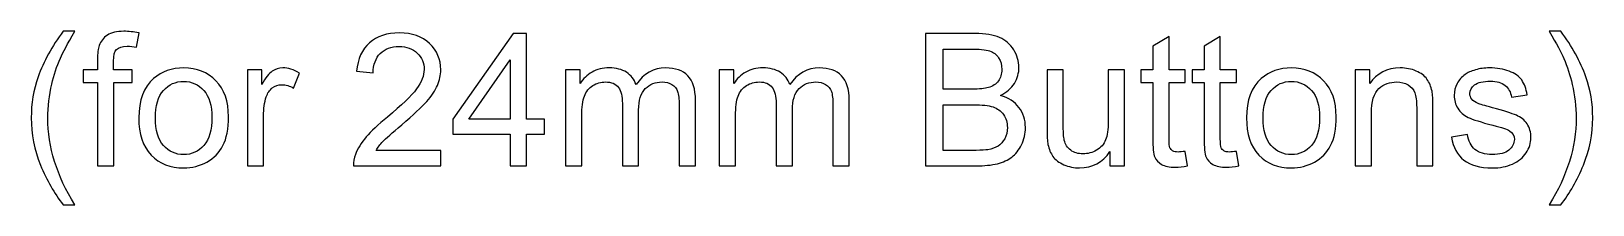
# Model space of a CAD drawing. Header units: millimetres. Extents: x 198 to 2216, y -826 to 151.
# Drawn here: x 645.9 to 860.8, y -225.5 to -201.6 of the extents above; entities that cross this region are included whole.
import ezdxf

# ---------------------------------------------------------------- set-up
doc = ezdxf.new("R2010")
doc.units = ezdxf.units.MM
doc.header["$MEASUREMENT"] = 0
doc.layers.add('Layer 1', color=7, linetype='Continuous')

msp = doc.modelspace()

# ---------------------------------------------------------------- linework, layer by layer
at = {"layer": 'Layer 1', "color": 250}
for points, knots in [([(650.2797, -225.469), (649.052, -223.9154), (648.0106, -222.0993), (647.1597, -220.0165), (646.3088, -217.9337), (645.8855, -215.7747), (645.8855, -213.5437), (645.8855, -211.5752), (646.203, -209.6914), (646.838, -207.8922), (647.5831, -205.8009), (648.7303, -203.7181), (650.2797, -201.6438), (650.2797, -201.6438), (651.8799, -201.6438), (651.8799, -201.6438), (650.8808, -203.3625), (650.2162, -204.5902), (649.8945, -205.3268), (649.3907, -206.4656), (648.9928, -207.6551), (648.7049, -208.8955), (648.3493, -210.4407), (648.1715, -211.9943), (648.1715, -213.5564), (648.1715, -217.5315), (649.4076, -221.5024), (651.8799, -225.469), (651.8799, -225.469), (650.2797, -225.469), (650.2797, -225.469)], [0, 0, 0, 0, 0.1, 0.1, 0.1, 0.2, 0.2, 0.2, 0.3, 0.3, 0.3, 0.4, 0.4, 0.4, 0.5, 0.5, 0.5, 0.6, 0.6, 0.6, 0.7, 0.7, 0.7, 0.8, 0.8, 0.8, 0.9, 0.9, 0.9, 1, 1, 1, 1]), ([(655.0041, -220.135), (655.0041, -220.135), (655.0041, -208.6796), (655.0041, -208.6796), (655.0041, -208.6796), (653.0229, -208.6796), (653.0229, -208.6796), (653.0229, -208.6796), (653.0229, -206.9524), (653.0229, -206.9524), (653.0229, -206.9524), (655.0041, -206.9524), (655.0041, -206.9524), (655.0041, -206.9524), (655.0041, -205.5554), (655.0041, -205.5554), (655.0041, -204.6706), (655.0803, -204.0145), (655.2369, -203.5869), (655.4528, -203.0112), (655.8254, -202.5413), (656.3672, -202.1814), (656.9049, -201.8216), (657.6626, -201.6438), (658.6363, -201.6438), (659.2671, -201.6438), (659.9613, -201.72), (660.7233, -201.8682), (660.7233, -201.8682), (660.3889, -203.824), (660.3889, -203.824), (659.9232, -203.7435), (659.4872, -203.7012), (659.0723, -203.7012), (658.395, -203.7012), (657.9166, -203.8451), (657.633, -204.133), (657.3536, -204.4209), (657.2139, -204.9585), (657.2139, -205.7459), (657.2139, -205.7459), (657.2139, -206.9524), (657.2139, -206.9524), (657.2139, -206.9524), (659.7793, -206.9524), (659.7793, -206.9524), (659.7793, -206.9524), (659.7793, -208.6796), (659.7793, -208.6796), (659.7793, -208.6796), (657.2393, -208.6796), (657.2393, -208.6796), (657.2393, -208.6796), (657.2393, -220.135), (657.2393, -220.135), (657.2393, -220.135), (655.0041, -220.135), (655.0041, -220.135)], [0, 0, 0, 0, 0.05263158, 0.05263158, 0.05263158, 0.10526316, 0.10526316, 0.10526316, 0.15789474, 0.15789474, 0.15789474, 0.21052632, 0.21052632, 0.21052632, 0.26315789, 0.26315789, 0.26315789, 0.31578947, 0.31578947, 0.31578947, 0.36842105, 0.36842105, 0.36842105, 0.42105263, 0.42105263, 0.42105263, 0.47368421, 0.47368421, 0.47368421, 0.52631579, 0.52631579, 0.52631579, 0.57894737, 0.57894737, 0.57894737, 0.63157895, 0.63157895, 0.63157895, 0.68421053, 0.68421053, 0.68421053, 0.73684211, 0.73684211, 0.73684211, 0.78947368, 0.78947368, 0.78947368, 0.84210526, 0.84210526, 0.84210526, 0.89473684, 0.89473684, 0.89473684, 0.94736842, 0.94736842, 0.94736842, 1, 1, 1, 1]), ([(702.2693, -218.0014), (702.2693, -218.0014), (702.2693, -220.135), (702.2693, -220.135), (702.2693, -220.135), (690.2297, -220.135), (690.2297, -220.135), (690.2128, -219.5974), (690.3017, -219.0809), (690.4922, -218.5814), (690.8012, -217.7643), (691.2965, -216.9558), (691.9781, -216.1641), (692.6596, -215.3725), (693.6333, -214.4581), (694.8991, -213.4209), (696.8676, -211.7996), (698.2053, -210.5169), (698.9038, -209.5686), (699.6065, -208.6203), (699.9579, -207.7229), (699.9579, -206.8762), (699.9579, -205.9914), (699.6404, -205.2464), (699.0054, -204.6368), (698.3704, -204.0314), (697.5407, -203.7266), (696.5204, -203.7266), (695.4409, -203.7266), (694.5773, -204.0483), (693.9296, -204.6918), (693.2819, -205.331), (692.956, -206.22), (692.9475, -207.3588), (692.9475, -207.3588), (690.6615, -207.1302), (690.6615, -207.1302), (690.8181, -205.4199), (691.4108, -204.1161), (692.4353, -203.2186), (693.464, -202.3211), (694.8398, -201.8724), (696.5712, -201.8724), (698.3154, -201.8724), (699.6997, -202.355), (700.7157, -203.3244), (701.7359, -204.2939), (702.2439, -205.4961), (702.2439, -206.927), (702.2439, -207.6551), (702.0957, -208.3706), (701.7952, -209.0733), (701.4988, -209.7803), (701.0035, -210.5211), (700.3135, -211.3), (699.6192, -212.0747), (698.472, -213.1458), (696.8718, -214.5004), (695.5298, -215.6265), (694.6662, -216.3885), (694.2852, -216.7907), (693.9042, -217.1928), (693.591, -217.595), (693.3412, -218.0014), (693.3412, -218.0014), (702.2693, -218.0014), (702.2693, -218.0014)], [0, 0, 0, 0, 0.04545455, 0.04545455, 0.04545455, 0.09090909, 0.09090909, 0.09090909, 0.13636364, 0.13636364, 0.13636364, 0.18181818, 0.18181818, 0.18181818, 0.22727273, 0.22727273, 0.22727273, 0.27272727, 0.27272727, 0.27272727, 0.31818182, 0.31818182, 0.31818182, 0.36363636, 0.36363636, 0.36363636, 0.40909091, 0.40909091, 0.40909091, 0.45454545, 0.45454545, 0.45454545, 0.5, 0.5, 0.5, 0.54545455, 0.54545455, 0.54545455, 0.59090909, 0.59090909, 0.59090909, 0.63636364, 0.63636364, 0.63636364, 0.68181818, 0.68181818, 0.68181818, 0.72727273, 0.72727273, 0.72727273, 0.77272727, 0.77272727, 0.77272727, 0.81818182, 0.81818182, 0.81818182, 0.86363636, 0.86363636, 0.86363636, 0.90909091, 0.90909091, 0.90909091, 0.95454545, 0.95454545, 0.95454545, 1, 1, 1, 1]), ([(711.8239, -220.135), (711.8239, -220.135), (711.8239, -215.7916), (711.8239, -215.7916), (711.8239, -215.7916), (703.9245, -215.7916), (703.9245, -215.7916), (703.9245, -215.7916), (703.9245, -213.7342), (703.9245, -213.7342), (703.9245, -213.7342), (712.2303, -201.9486), (712.2303, -201.9486), (712.2303, -201.9486), (714.0591, -201.9486), (714.0591, -201.9486), (714.0591, -201.9486), (714.0591, -213.7342), (714.0591, -213.7342), (714.0591, -213.7342), (716.5229, -213.7342), (716.5229, -213.7342), (716.5229, -213.7342), (716.5229, -215.7916), (716.5229, -215.7916), (716.5229, -215.7916), (714.0591, -215.7916), (714.0591, -215.7916), (714.0591, -215.7916), (714.0591, -220.135), (714.0591, -220.135), (714.0591, -220.135), (711.8239, -220.135), (711.8239, -220.135)], [0, 0, 0, 0, 0.09090909, 0.09090909, 0.09090909, 0.18181818, 0.18181818, 0.18181818, 0.27272727, 0.27272727, 0.27272727, 0.36363636, 0.36363636, 0.36363636, 0.45454545, 0.45454545, 0.45454545, 0.54545455, 0.54545455, 0.54545455, 0.63636364, 0.63636364, 0.63636364, 0.72727273, 0.72727273, 0.72727273, 0.81818182, 0.81818182, 0.81818182, 0.90909091, 0.90909091, 0.90909091, 1, 1, 1, 1]), ([(768.9739, -220.135), (768.9739, -220.135), (768.9739, -201.9486), (768.9739, -201.9486), (768.9739, -201.9486), (775.798, -201.9486), (775.798, -201.9486), (777.1866, -201.9486), (778.2999, -202.1306), (779.1424, -202.4989), (779.9806, -202.8672), (780.6367, -203.4345), (781.1109, -204.2007), (781.5892, -204.9627), (781.8263, -205.7628), (781.8263, -206.601), (781.8263, -207.3757), (781.6146, -208.1081), (781.1955, -208.7939), (780.7764, -209.4797), (780.1414, -210.0343), (779.2905, -210.4576), (780.3912, -210.7793), (781.2379, -211.3297), (781.8263, -212.1086), (782.419, -212.8833), (782.7153, -213.8019), (782.7153, -214.8603), (782.7153, -215.7154), (782.5333, -216.507), (782.1734, -217.2394), (781.8136, -217.9718), (781.3691, -218.5348), (780.8399, -218.9327), (780.3108, -219.3264), (779.6461, -219.627), (778.8503, -219.8302), (778.0502, -220.0334), (777.0723, -220.135), (775.9123, -220.135), (775.9123, -220.135), (768.9739, -220.135), (768.9739, -220.135)], [0, 0, 0, 0, 0.07142857, 0.07142857, 0.07142857, 0.14285714, 0.14285714, 0.14285714, 0.21428571, 0.21428571, 0.21428571, 0.28571429, 0.28571429, 0.28571429, 0.35714286, 0.35714286, 0.35714286, 0.42857143, 0.42857143, 0.42857143, 0.5, 0.5, 0.5, 0.57142857, 0.57142857, 0.57142857, 0.64285714, 0.64285714, 0.64285714, 0.71428571, 0.71428571, 0.71428571, 0.78571429, 0.78571429, 0.78571429, 0.85714286, 0.85714286, 0.85714286, 0.92857143, 0.92857143, 0.92857143, 1, 1, 1, 1]), ([(856.4049, -225.469), (856.4049, -225.469), (854.8047, -225.469), (854.8047, -225.469), (857.277, -221.5024), (858.5131, -217.5315), (858.5131, -213.5564), (858.5131, -212.0028), (858.3353, -210.4618), (857.9797, -208.9336), (857.7003, -207.6932), (857.3066, -206.5037), (856.8028, -205.3607), (856.4811, -204.6198), (855.8122, -203.3795), (854.8047, -201.6438), (854.8047, -201.6438), (856.4049, -201.6438), (856.4049, -201.6438), (857.9543, -203.7181), (859.1015, -205.8009), (859.8466, -207.8922), (860.4816, -209.6914), (860.7991, -211.5752), (860.7991, -213.5437), (860.7991, -215.7747), (860.3715, -217.9337), (859.5164, -220.0165), (858.6655, -222.0993), (857.6283, -223.9154), (856.4049, -225.469)], [0, 0, 0, 0, 0.1, 0.1, 0.1, 0.2, 0.2, 0.2, 0.3, 0.3, 0.3, 0.4, 0.4, 0.4, 0.5, 0.5, 0.5, 0.6, 0.6, 0.6, 0.7, 0.7, 0.7, 0.8, 0.8, 0.8, 0.9, 0.9, 0.9, 1, 1, 1, 1]), ([(771.3869, -209.594), (771.3869, -209.594), (775.3197, -209.594), (775.3197, -209.594), (776.3865, -209.594), (777.1527, -209.522), (777.6141, -209.3823), (778.228, -209.2003), (778.6894, -208.8955), (778.9984, -208.4722), (779.3075, -208.0488), (779.4641, -207.5197), (779.4641, -206.8804), (779.4641, -206.2751), (779.3202, -205.7417), (779.0281, -205.2845), (778.7402, -204.823), (778.3253, -204.5055), (777.7877, -204.3362), (777.2501, -204.1669), (776.3272, -204.0822), (775.0233, -204.0822), (775.0233, -204.0822), (771.3869, -204.0822), (771.3869, -204.0822), (771.3869, -204.0822), (771.3869, -209.594), (771.3869, -209.594)], [0, 0, 0, 0, 0.11111111, 0.11111111, 0.11111111, 0.22222222, 0.22222222, 0.22222222, 0.33333333, 0.33333333, 0.33333333, 0.44444444, 0.44444444, 0.44444444, 0.55555556, 0.55555556, 0.55555556, 0.66666667, 0.66666667, 0.66666667, 0.77777778, 0.77777778, 0.77777778, 0.88888889, 0.88888889, 0.88888889, 1, 1, 1, 1]), ([(804.7159, -218.1411), (804.7159, -218.1411), (805.0207, -220.1138), (805.0207, -220.1138), (804.3942, -220.2451), (803.8311, -220.3128), (803.3401, -220.3128), (802.5315, -220.3128), (801.905, -220.1858), (801.4562, -219.9276), (801.0117, -219.6693), (800.6985, -219.3349), (800.5164, -218.9158), (800.3344, -218.4967), (800.2455, -217.6162), (800.2455, -216.2742), (800.2455, -216.2742), (800.2455, -208.6796), (800.2455, -208.6796), (800.2455, -208.6796), (798.5945, -208.6796), (798.5945, -208.6796), (798.5945, -208.6796), (798.5945, -206.9524), (798.5945, -206.9524), (798.5945, -206.9524), (800.2455, -206.9524), (800.2455, -206.9524), (800.2455, -206.9524), (800.2455, -203.6927), (800.2455, -203.6927), (800.2455, -203.6927), (802.4807, -202.3508), (802.4807, -202.3508), (802.4807, -202.3508), (802.4807, -206.9524), (802.4807, -206.9524), (802.4807, -206.9524), (804.7159, -206.9524), (804.7159, -206.9524), (804.7159, -206.9524), (804.7159, -208.6796), (804.7159, -208.6796), (804.7159, -208.6796), (802.4807, -208.6796), (802.4807, -208.6796), (802.4807, -208.6796), (802.4807, -216.4012), (802.4807, -216.4012), (802.4807, -217.0404), (802.5188, -217.4511), (802.5992, -217.6331), (802.6754, -217.8151), (802.8024, -217.9591), (802.9802, -218.0691), (803.158, -218.175), (803.412, -218.23), (803.7422, -218.23), (803.9878, -218.23), (804.3137, -218.2004), (804.7159, -218.1411)], [0, 0, 0, 0, 0.05, 0.05, 0.05, 0.1, 0.1, 0.1, 0.15, 0.15, 0.15, 0.2, 0.2, 0.2, 0.25, 0.25, 0.25, 0.3, 0.3, 0.3, 0.35, 0.35, 0.35, 0.4, 0.4, 0.4, 0.45, 0.45, 0.45, 0.5, 0.5, 0.5, 0.55, 0.55, 0.55, 0.6, 0.6, 0.6, 0.65, 0.65, 0.65, 0.7, 0.7, 0.7, 0.75, 0.75, 0.75, 0.8, 0.8, 0.8, 0.85, 0.85, 0.85, 0.9, 0.9, 0.9, 0.95, 0.95, 0.95, 1, 1, 1, 1]), ([(811.7729, -218.1411), (811.7729, -218.1411), (812.0777, -220.1138), (812.0777, -220.1138), (811.4512, -220.2451), (810.8881, -220.3128), (810.3971, -220.3128), (809.5885, -220.3128), (808.962, -220.1858), (808.5132, -219.9276), (808.0687, -219.6693), (807.7555, -219.3349), (807.5734, -218.9158), (807.3914, -218.4967), (807.3025, -217.6162), (807.3025, -216.2742), (807.3025, -216.2742), (807.3025, -208.6796), (807.3025, -208.6796), (807.3025, -208.6796), (805.6515, -208.6796), (805.6515, -208.6796), (805.6515, -208.6796), (805.6515, -206.9524), (805.6515, -206.9524), (805.6515, -206.9524), (807.3025, -206.9524), (807.3025, -206.9524), (807.3025, -206.9524), (807.3025, -203.6927), (807.3025, -203.6927), (807.3025, -203.6927), (809.5377, -202.3508), (809.5377, -202.3508), (809.5377, -202.3508), (809.5377, -206.9524), (809.5377, -206.9524), (809.5377, -206.9524), (811.7729, -206.9524), (811.7729, -206.9524), (811.7729, -206.9524), (811.7729, -208.6796), (811.7729, -208.6796), (811.7729, -208.6796), (809.5377, -208.6796), (809.5377, -208.6796), (809.5377, -208.6796), (809.5377, -216.4012), (809.5377, -216.4012), (809.5377, -217.0404), (809.5758, -217.4511), (809.6562, -217.6331), (809.7324, -217.8151), (809.8594, -217.9591), (810.0372, -218.0691), (810.215, -218.175), (810.469, -218.23), (810.7992, -218.23), (811.0448, -218.23), (811.3707, -218.2004), (811.7729, -218.1411)], [0, 0, 0, 0, 0.05, 0.05, 0.05, 0.1, 0.1, 0.1, 0.15, 0.15, 0.15, 0.2, 0.2, 0.2, 0.25, 0.25, 0.25, 0.3, 0.3, 0.3, 0.35, 0.35, 0.35, 0.4, 0.4, 0.4, 0.45, 0.45, 0.45, 0.5, 0.5, 0.5, 0.55, 0.55, 0.55, 0.6, 0.6, 0.6, 0.65, 0.65, 0.65, 0.7, 0.7, 0.7, 0.75, 0.75, 0.75, 0.8, 0.8, 0.8, 0.85, 0.85, 0.85, 0.9, 0.9, 0.9, 0.95, 0.95, 0.95, 1, 1, 1, 1]), ([(711.8239, -213.7342), (711.8239, -213.7342), (711.8239, -205.5512), (711.8239, -205.5512), (711.8239, -205.5512), (706.1216, -213.7342), (706.1216, -213.7342), (706.1216, -213.7342), (711.8239, -213.7342), (711.8239, -213.7342)], [0, 0, 0, 0, 0.33333333, 0.33333333, 0.33333333, 0.66666667, 0.66666667, 0.66666667, 1, 1, 1, 1]), ([(660.6895, -213.5437), (660.6895, -211.1095), (661.3668, -209.3061), (662.7257, -208.1335), (663.856, -207.1598), (665.2403, -206.673), (666.8702, -206.673), (668.6778, -206.673), (670.1595, -207.2657), (671.3109, -208.451), (672.4582, -209.6321), (673.0339, -211.2704), (673.0339, -213.3574), (673.0339, -215.0508), (672.7799, -216.38), (672.2719, -217.3495), (671.7639, -218.3189), (671.0231, -219.0724), (670.0494, -219.6101), (669.08, -220.1477), (668.0174, -220.4144), (666.8702, -220.4144), (665.0244, -220.4144), (663.5343, -219.826), (662.3955, -218.6449), (661.2568, -217.4638), (660.6895, -215.762), (660.6895, -213.5437)], [0, 0, 0, 0, 0.11111111, 0.11111111, 0.11111111, 0.22222222, 0.22222222, 0.22222222, 0.33333333, 0.33333333, 0.33333333, 0.44444444, 0.44444444, 0.44444444, 0.55555556, 0.55555556, 0.55555556, 0.66666667, 0.66666667, 0.66666667, 0.77777778, 0.77777778, 0.77777778, 0.88888889, 0.88888889, 0.88888889, 1, 1, 1, 1]), ([(675.6289, -220.135), (675.6289, -220.135), (675.6289, -206.9524), (675.6289, -206.9524), (675.6289, -206.9524), (677.6355, -206.9524), (677.6355, -206.9524), (677.6355, -206.9524), (677.6355, -208.9717), (677.6355, -208.9717), (678.1477, -208.0361), (678.6219, -207.4181), (679.0579, -207.1217), (679.4939, -206.8212), (679.9723, -206.673), (680.493, -206.673), (681.2465, -206.673), (682.0128, -206.9101), (682.7917, -207.38), (682.7917, -207.38), (681.9958, -209.4416), (681.9958, -209.4416), (681.454, -209.1368), (680.9121, -208.9844), (680.3702, -208.9844), (679.8834, -208.9844), (679.4474, -209.1326), (679.0621, -209.4247), (678.6769, -209.7168), (678.4017, -210.1232), (678.2366, -210.6439), (677.9869, -211.4355), (677.8641, -212.3033), (677.8641, -213.2474), (677.8641, -213.2474), (677.8641, -220.135), (677.8641, -220.135), (677.8641, -220.135), (675.6289, -220.135), (675.6289, -220.135)], [0, 0, 0, 0, 0.07692308, 0.07692308, 0.07692308, 0.15384615, 0.15384615, 0.15384615, 0.23076923, 0.23076923, 0.23076923, 0.30769231, 0.30769231, 0.30769231, 0.38461538, 0.38461538, 0.38461538, 0.46153846, 0.46153846, 0.46153846, 0.53846154, 0.53846154, 0.53846154, 0.61538462, 0.61538462, 0.61538462, 0.69230769, 0.69230769, 0.69230769, 0.76923077, 0.76923077, 0.76923077, 0.84615385, 0.84615385, 0.84615385, 0.92307692, 0.92307692, 0.92307692, 1, 1, 1, 1]), ([(719.4227, -220.135), (719.4227, -220.135), (719.4227, -206.9524), (719.4227, -206.9524), (719.4227, -206.9524), (721.4293, -206.9524), (721.4293, -206.9524), (721.4293, -206.9524), (721.4293, -208.8151), (721.4293, -208.8151), (721.8399, -208.1716), (722.3903, -207.6509), (723.0761, -207.2614), (723.7619, -206.8677), (724.5408, -206.673), (725.4171, -206.673), (726.3908, -206.673), (727.1909, -206.8762), (727.8132, -207.2784), (728.4355, -207.6848), (728.8757, -208.2478), (729.1297, -208.9759), (730.1796, -207.4392), (731.5385, -206.673), (733.2149, -206.673), (734.5272, -206.673), (735.539, -207.0328), (736.2417, -207.7567), (736.9487, -208.4806), (737.3043, -209.594), (737.3043, -211.0968), (737.3043, -211.0968), (737.3043, -220.135), (737.3043, -220.135), (737.3043, -220.135), (735.0691, -220.135), (735.0691, -220.135), (735.0691, -220.135), (735.0691, -211.8377), (735.0691, -211.8377), (735.0691, -210.9487), (734.9929, -210.3052), (734.849, -209.9115), (734.705, -209.5178), (734.4426, -209.2045), (734.0573, -208.9632), (733.6763, -208.7219), (733.2276, -208.6034), (732.7154, -208.6034), (731.784, -208.6034), (731.0136, -208.9124), (730.3997, -209.5263), (729.7859, -210.1443), (729.4811, -211.1307), (729.4811, -212.4854), (729.4811, -212.4854), (729.4811, -220.135), (729.4811, -220.135), (729.4811, -220.135), (727.2459, -220.135), (727.2459, -220.135), (727.2459, -220.135), (727.2459, -211.5794), (727.2459, -211.5794), (727.2459, -210.5888), (727.0639, -209.8438), (726.6998, -209.3485), (726.3357, -208.8532), (725.7388, -208.6034), (724.9133, -208.6034), (724.2868, -208.6034), (723.7068, -208.7685), (723.1734, -209.0987), (722.64, -209.4289), (722.2548, -209.9115), (722.0135, -210.5507), (721.7764, -211.1857), (721.6579, -212.1044), (721.6579, -213.3024), (721.6579, -213.3024), (721.6579, -220.135), (721.6579, -220.135), (721.6579, -220.135), (719.4227, -220.135), (719.4227, -220.135)], [0, 0, 0, 0, 0.03571429, 0.03571429, 0.03571429, 0.07142857, 0.07142857, 0.07142857, 0.10714286, 0.10714286, 0.10714286, 0.14285714, 0.14285714, 0.14285714, 0.17857143, 0.17857143, 0.17857143, 0.21428571, 0.21428571, 0.21428571, 0.25, 0.25, 0.25, 0.28571429, 0.28571429, 0.28571429, 0.32142857, 0.32142857, 0.32142857, 0.35714286, 0.35714286, 0.35714286, 0.39285714, 0.39285714, 0.39285714, 0.42857143, 0.42857143, 0.42857143, 0.46428571, 0.46428571, 0.46428571, 0.5, 0.5, 0.5, 0.53571429, 0.53571429, 0.53571429, 0.57142857, 0.57142857, 0.57142857, 0.60714286, 0.60714286, 0.60714286, 0.64285714, 0.64285714, 0.64285714, 0.67857143, 0.67857143, 0.67857143, 0.71428571, 0.71428571, 0.71428571, 0.75, 0.75, 0.75, 0.78571429, 0.78571429, 0.78571429, 0.82142857, 0.82142857, 0.82142857, 0.85714286, 0.85714286, 0.85714286, 0.89285714, 0.89285714, 0.89285714, 0.92857143, 0.92857143, 0.92857143, 0.96428571, 0.96428571, 0.96428571, 1, 1, 1, 1]), ([(740.5809, -220.135), (740.5809, -220.135), (740.5809, -206.9524), (740.5809, -206.9524), (740.5809, -206.9524), (742.5875, -206.9524), (742.5875, -206.9524), (742.5875, -206.9524), (742.5875, -208.8151), (742.5875, -208.8151), (742.9981, -208.1716), (743.5485, -207.6509), (744.2343, -207.2614), (744.9201, -206.8677), (745.699, -206.673), (746.5753, -206.673), (747.549, -206.673), (748.3491, -206.8762), (748.9714, -207.2784), (749.5937, -207.6848), (750.0339, -208.2478), (750.2879, -208.9759), (751.3378, -207.4392), (752.6967, -206.673), (754.3731, -206.673), (755.6854, -206.673), (756.6972, -207.0328), (757.3999, -207.7567), (758.1069, -208.4806), (758.4625, -209.594), (758.4625, -211.0968), (758.4625, -211.0968), (758.4625, -220.135), (758.4625, -220.135), (758.4625, -220.135), (756.2273, -220.135), (756.2273, -220.135), (756.2273, -220.135), (756.2273, -211.8377), (756.2273, -211.8377), (756.2273, -210.9487), (756.1511, -210.3052), (756.0072, -209.9115), (755.8632, -209.5178), (755.6008, -209.2045), (755.2155, -208.9632), (754.8345, -208.7219), (754.3858, -208.6034), (753.8736, -208.6034), (752.9422, -208.6034), (752.1718, -208.9124), (751.5579, -209.5263), (750.9441, -210.1443), (750.6393, -211.1307), (750.6393, -212.4854), (750.6393, -212.4854), (750.6393, -220.135), (750.6393, -220.135), (750.6393, -220.135), (748.4041, -220.135), (748.4041, -220.135), (748.4041, -220.135), (748.4041, -211.5794), (748.4041, -211.5794), (748.4041, -210.5888), (748.2221, -209.8438), (747.858, -209.3485), (747.4939, -208.8532), (746.897, -208.6034), (746.0715, -208.6034), (745.445, -208.6034), (744.865, -208.7685), (744.3316, -209.0987), (743.7982, -209.4289), (743.413, -209.9115), (743.1717, -210.5507), (742.9346, -211.1857), (742.8161, -212.1044), (742.8161, -213.3024), (742.8161, -213.3024), (742.8161, -220.135), (742.8161, -220.135), (742.8161, -220.135), (740.5809, -220.135), (740.5809, -220.135)], [0, 0, 0, 0, 0.03571429, 0.03571429, 0.03571429, 0.07142857, 0.07142857, 0.07142857, 0.10714286, 0.10714286, 0.10714286, 0.14285714, 0.14285714, 0.14285714, 0.17857143, 0.17857143, 0.17857143, 0.21428571, 0.21428571, 0.21428571, 0.25, 0.25, 0.25, 0.28571429, 0.28571429, 0.28571429, 0.32142857, 0.32142857, 0.32142857, 0.35714286, 0.35714286, 0.35714286, 0.39285714, 0.39285714, 0.39285714, 0.42857143, 0.42857143, 0.42857143, 0.46428571, 0.46428571, 0.46428571, 0.5, 0.5, 0.5, 0.53571429, 0.53571429, 0.53571429, 0.57142857, 0.57142857, 0.57142857, 0.60714286, 0.60714286, 0.60714286, 0.64285714, 0.64285714, 0.64285714, 0.67857143, 0.67857143, 0.67857143, 0.71428571, 0.71428571, 0.71428571, 0.75, 0.75, 0.75, 0.78571429, 0.78571429, 0.78571429, 0.82142857, 0.82142857, 0.82142857, 0.85714286, 0.85714286, 0.85714286, 0.89285714, 0.89285714, 0.89285714, 0.92857143, 0.92857143, 0.92857143, 0.96428571, 0.96428571, 0.96428571, 1, 1, 1, 1]), ([(794.3485, -220.135), (794.3485, -220.135), (794.3485, -218.175), (794.3485, -218.175), (793.324, -219.6693), (791.9355, -220.4144), (790.1787, -220.4144), (789.404, -220.4144), (788.6801, -220.2662), (788.007, -219.9699), (787.3339, -219.6693), (786.8343, -219.2968), (786.5084, -218.8481), (786.1824, -218.3951), (785.9538, -217.8448), (785.8226, -217.1928), (785.7337, -216.7526), (785.6871, -216.0583), (785.6871, -215.11), (785.6871, -215.11), (785.6871, -206.9524), (785.6871, -206.9524), (785.6871, -206.9524), (787.9223, -206.9524), (787.9223, -206.9524), (787.9223, -206.9524), (787.9223, -214.2464), (787.9223, -214.2464), (787.9223, -215.4106), (787.9689, -216.198), (788.0578, -216.6002), (788.1975, -217.1886), (788.4938, -217.6458), (788.951, -217.9802), (789.404, -218.3147), (789.9628, -218.484), (790.6316, -218.484), (791.3005, -218.484), (791.927, -218.3147), (792.5112, -217.9718), (793.0954, -217.6289), (793.5103, -217.159), (793.7558, -216.5705), (793.9971, -215.9821), (794.1199, -215.1227), (794.1199, -214.0009), (794.1199, -214.0009), (794.1199, -206.9524), (794.1199, -206.9524), (794.1199, -206.9524), (796.3551, -206.9524), (796.3551, -206.9524), (796.3551, -206.9524), (796.3551, -220.135), (796.3551, -220.135), (796.3551, -220.135), (794.3485, -220.135), (794.3485, -220.135)], [0, 0, 0, 0, 0.05263158, 0.05263158, 0.05263158, 0.10526316, 0.10526316, 0.10526316, 0.15789474, 0.15789474, 0.15789474, 0.21052632, 0.21052632, 0.21052632, 0.26315789, 0.26315789, 0.26315789, 0.31578947, 0.31578947, 0.31578947, 0.36842105, 0.36842105, 0.36842105, 0.42105263, 0.42105263, 0.42105263, 0.47368421, 0.47368421, 0.47368421, 0.52631579, 0.52631579, 0.52631579, 0.57894737, 0.57894737, 0.57894737, 0.63157895, 0.63157895, 0.63157895, 0.68421053, 0.68421053, 0.68421053, 0.73684211, 0.73684211, 0.73684211, 0.78947368, 0.78947368, 0.78947368, 0.84210526, 0.84210526, 0.84210526, 0.89473684, 0.89473684, 0.89473684, 0.94736842, 0.94736842, 0.94736842, 1, 1, 1, 1]), ([(813.1403, -213.5437), (813.1403, -211.1095), (813.8176, -209.3061), (815.1765, -208.1335), (816.3068, -207.1598), (817.6911, -206.673), (819.321, -206.673), (821.1286, -206.673), (822.6103, -207.2657), (823.7617, -208.451), (824.909, -209.6321), (825.4847, -211.2704), (825.4847, -213.3574), (825.4847, -215.0508), (825.2307, -216.38), (824.7227, -217.3495), (824.2147, -218.3189), (823.4739, -219.0724), (822.5002, -219.6101), (821.5308, -220.1477), (820.4682, -220.4144), (819.321, -220.4144), (817.4752, -220.4144), (815.9851, -219.826), (814.8463, -218.6449), (813.7076, -217.4638), (813.1403, -215.762), (813.1403, -213.5437)], [0, 0, 0, 0, 0.11111111, 0.11111111, 0.11111111, 0.22222222, 0.22222222, 0.22222222, 0.33333333, 0.33333333, 0.33333333, 0.44444444, 0.44444444, 0.44444444, 0.55555556, 0.55555556, 0.55555556, 0.66666667, 0.66666667, 0.66666667, 0.77777778, 0.77777778, 0.77777778, 0.88888889, 0.88888889, 0.88888889, 1, 1, 1, 1]), ([(828.1051, -220.135), (828.1051, -220.135), (828.1051, -206.9524), (828.1051, -206.9524), (828.1051, -206.9524), (830.1117, -206.9524), (830.1117, -206.9524), (830.1117, -206.9524), (830.1117, -208.8235), (830.1117, -208.8235), (831.0769, -207.3884), (832.4739, -206.673), (834.2985, -206.673), (835.0943, -206.673), (835.8225, -206.8169), (836.4871, -207.1006), (837.1517, -207.3842), (837.6513, -207.761), (837.9815, -208.2224), (838.3117, -208.6838), (838.5445, -209.2342), (838.6757, -209.8692), (838.7562, -210.284), (838.7985, -211.0079), (838.7985, -212.0409), (838.7985, -212.0409), (838.7985, -220.135), (838.7985, -220.135), (838.7985, -220.135), (836.5633, -220.135), (836.5633, -220.135), (836.5633, -220.135), (836.5633, -212.1255), (836.5633, -212.1255), (836.5633, -211.2154), (836.4786, -210.5338), (836.3051, -210.0851), (836.1315, -209.6363), (835.8225, -209.2765), (835.3822, -209.0056), (834.9419, -208.7389), (834.4212, -208.6034), (833.8286, -208.6034), (832.8803, -208.6034), (832.0633, -208.904), (831.3732, -209.5093), (830.6832, -210.1105), (830.3403, -211.2577), (830.3403, -212.9426), (830.3403, -212.9426), (830.3403, -220.135), (830.3403, -220.135), (830.3403, -220.135), (828.1051, -220.135), (828.1051, -220.135)], [0, 0, 0, 0, 0.05555556, 0.05555556, 0.05555556, 0.11111111, 0.11111111, 0.11111111, 0.16666667, 0.16666667, 0.16666667, 0.22222222, 0.22222222, 0.22222222, 0.27777778, 0.27777778, 0.27777778, 0.33333333, 0.33333333, 0.33333333, 0.38888889, 0.38888889, 0.38888889, 0.44444444, 0.44444444, 0.44444444, 0.5, 0.5, 0.5, 0.55555556, 0.55555556, 0.55555556, 0.61111111, 0.61111111, 0.61111111, 0.66666667, 0.66666667, 0.66666667, 0.72222222, 0.72222222, 0.72222222, 0.77777778, 0.77777778, 0.77777778, 0.83333333, 0.83333333, 0.83333333, 0.88888889, 0.88888889, 0.88888889, 0.94444444, 0.94444444, 0.94444444, 1, 1, 1, 1]), ([(841.3427, -216.198), (841.3427, -216.198), (843.5525, -215.8424), (843.5525, -215.8424), (843.6753, -216.7272), (844.0224, -217.4045), (844.5897, -217.8786), (845.1569, -218.3485), (845.9528, -218.5856), (846.9688, -218.5856), (847.9975, -218.5856), (848.7595, -218.3782), (849.259, -217.9591), (849.7543, -217.5442), (850.0041, -217.0531), (850.0041, -216.4901), (850.0041, -215.9863), (849.7797, -215.5884), (849.3352, -215.3005), (849.022, -215.1016), (848.26, -214.8518), (847.0492, -214.5428), (845.4152, -214.1321), (844.2849, -213.7765), (843.6499, -213.476), (843.0191, -213.1712), (842.5407, -212.7563), (842.2148, -212.2229), (841.8888, -211.6937), (841.7237, -211.1053), (841.7237, -210.4618), (841.7237, -209.8734), (841.8592, -209.3315), (842.1259, -208.832), (842.3968, -208.3325), (842.7609, -207.9176), (843.2223, -207.5874), (843.5694, -207.3334), (844.0436, -207.1175), (844.6405, -206.9397), (845.2416, -206.7619), (845.8808, -206.673), (846.5666, -206.673), (847.5996, -206.673), (848.5055, -206.8212), (849.2844, -207.1217), (850.0676, -207.4181), (850.6433, -207.8245), (851.0159, -208.3325), (851.3842, -208.8447), (851.6424, -209.5263), (851.7821, -210.3814), (851.7821, -210.3814), (849.5977, -210.6862), (849.5977, -210.6862), (849.5003, -210.0004), (849.2125, -209.4628), (848.7383, -209.0775), (848.2642, -208.6923), (847.5953, -208.5018), (846.7275, -208.5018), (845.7073, -208.5018), (844.9749, -208.6711), (844.5389, -209.0098), (844.1028, -209.3485), (843.8827, -209.7464), (843.8827, -210.1994), (843.8827, -210.4872), (843.9716, -210.7497), (844.1536, -210.9825), (844.3357, -211.2196), (844.6193, -211.4186), (845.0088, -211.5752), (845.2331, -211.6599), (845.8851, -211.8504), (846.9773, -212.1467), (848.5521, -212.5658), (849.6527, -212.9129), (850.2793, -213.1796), (850.9058, -213.4463), (851.3969, -213.84), (851.7525, -214.348), (852.1123, -214.8603), (852.2901, -215.4953), (852.2901, -216.2573), (852.2901, -216.9981), (852.0742, -217.6966), (851.6382, -218.3528), (851.2021, -219.0089), (850.5756, -219.5169), (849.7586, -219.8768), (848.9373, -220.2366), (848.0102, -220.4144), (846.9773, -220.4144), (845.267, -220.4144), (843.9589, -220.0588), (843.0614, -219.3518), (842.164, -218.6406), (841.5925, -217.5908), (841.3427, -216.198)], [0, 0, 0, 0, 0.03030303, 0.03030303, 0.03030303, 0.06060606, 0.06060606, 0.06060606, 0.09090909, 0.09090909, 0.09090909, 0.12121212, 0.12121212, 0.12121212, 0.15151515, 0.15151515, 0.15151515, 0.18181818, 0.18181818, 0.18181818, 0.21212121, 0.21212121, 0.21212121, 0.24242424, 0.24242424, 0.24242424, 0.27272727, 0.27272727, 0.27272727, 0.3030303, 0.3030303, 0.3030303, 0.33333333, 0.33333333, 0.33333333, 0.36363636, 0.36363636, 0.36363636, 0.39393939, 0.39393939, 0.39393939, 0.42424242, 0.42424242, 0.42424242, 0.45454545, 0.45454545, 0.45454545, 0.48484848, 0.48484848, 0.48484848, 0.51515152, 0.51515152, 0.51515152, 0.54545455, 0.54545455, 0.54545455, 0.57575758, 0.57575758, 0.57575758, 0.60606061, 0.60606061, 0.60606061, 0.63636364, 0.63636364, 0.63636364, 0.66666667, 0.66666667, 0.66666667, 0.6969697, 0.6969697, 0.6969697, 0.72727273, 0.72727273, 0.72727273, 0.75757576, 0.75757576, 0.75757576, 0.78787879, 0.78787879, 0.78787879, 0.81818182, 0.81818182, 0.81818182, 0.84848485, 0.84848485, 0.84848485, 0.87878788, 0.87878788, 0.87878788, 0.90909091, 0.90909091, 0.90909091, 0.93939394, 0.93939394, 0.93939394, 0.96969697, 0.96969697, 0.96969697, 1, 1, 1, 1]), ([(662.9755, -213.5479), (662.9755, -215.2328), (663.3438, -216.4943), (664.0804, -217.3283), (664.8212, -218.1665), (665.7483, -218.5856), (666.8702, -218.5856), (667.9793, -218.5856), (668.9022, -218.1665), (669.643, -217.3241), (670.3796, -216.4816), (670.7479, -215.1989), (670.7479, -213.476), (670.7479, -211.8504), (670.3754, -210.6185), (669.6345, -209.7845), (668.8937, -208.9463), (667.9708, -208.5272), (666.8702, -208.5272), (665.7483, -208.5272), (664.8212, -208.9421), (664.0804, -209.776), (663.3438, -210.61), (662.9755, -211.8673), (662.9755, -213.5479)], [0, 0, 0, 0, 0.125, 0.125, 0.125, 0.25, 0.25, 0.25, 0.375, 0.375, 0.375, 0.5, 0.5, 0.5, 0.625, 0.625, 0.625, 0.75, 0.75, 0.75, 0.875, 0.875, 0.875, 1, 1, 1, 1]), ([(815.4263, -213.5479), (815.4263, -215.2328), (815.7946, -216.4943), (816.5312, -217.3283), (817.272, -218.1665), (818.1991, -218.5856), (819.321, -218.5856), (820.4301, -218.5856), (821.353, -218.1665), (822.0938, -217.3241), (822.8304, -216.4816), (823.1987, -215.1989), (823.1987, -213.476), (823.1987, -211.8504), (822.8262, -210.6185), (822.0853, -209.7845), (821.3445, -208.9463), (820.4216, -208.5272), (819.321, -208.5272), (818.1991, -208.5272), (817.272, -208.9421), (816.5312, -209.776), (815.7946, -210.61), (815.4263, -211.8673), (815.4263, -213.5479)], [0, 0, 0, 0, 0.125, 0.125, 0.125, 0.25, 0.25, 0.25, 0.375, 0.375, 0.375, 0.5, 0.5, 0.5, 0.625, 0.625, 0.625, 0.75, 0.75, 0.75, 0.875, 0.875, 0.875, 1, 1, 1, 1]), ([(771.3869, -218.0014), (771.3869, -218.0014), (775.9166, -218.0014), (775.9166, -218.0014), (776.6955, -218.0014), (777.2416, -217.9718), (777.5591, -217.9125), (778.1094, -217.8151), (778.5751, -217.65), (778.9476, -217.4172), (779.3202, -217.1844), (779.625, -216.8457), (779.8663, -216.4012), (780.1076, -215.9567), (780.2261, -215.4445), (780.2261, -214.8645), (780.2261, -214.1829), (780.0525, -213.5945), (779.7012, -213.0907), (779.354, -212.587), (778.8714, -212.2356), (778.2534, -212.0324), (777.6395, -211.8292), (776.7505, -211.7276), (775.5948, -211.7276), (775.5948, -211.7276), (771.3869, -211.7276), (771.3869, -211.7276), (771.3869, -211.7276), (771.3869, -218.0014), (771.3869, -218.0014)], [0, 0, 0, 0, 0.1, 0.1, 0.1, 0.2, 0.2, 0.2, 0.3, 0.3, 0.3, 0.4, 0.4, 0.4, 0.5, 0.5, 0.5, 0.6, 0.6, 0.6, 0.7, 0.7, 0.7, 0.8, 0.8, 0.8, 0.9, 0.9, 0.9, 1, 1, 1, 1])]:
    msp.add_open_spline(points, degree=3, knots=knots, dxfattribs=at)

doc.saveas('drawing.dxf')
